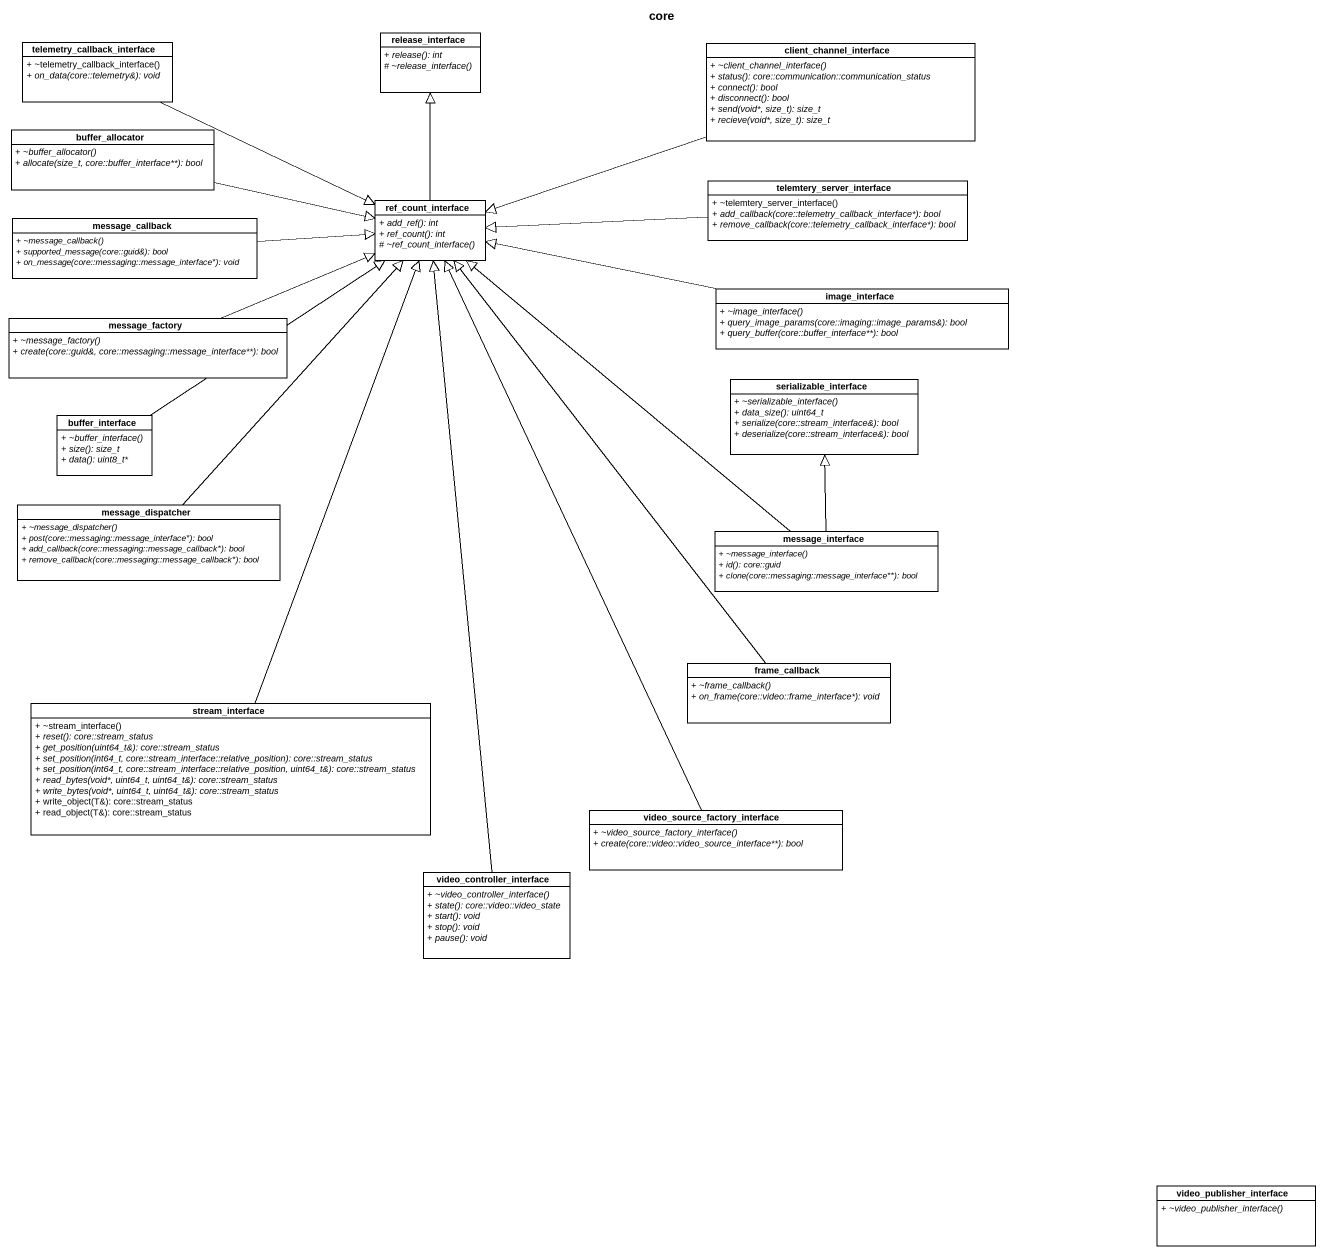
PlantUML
@startuml
title core
hide circle
hide empty members
skinparam classAttributeIconSize 0
class telemetry_callback_interface {
  + ~telemetry_callback_interface()
  {abstract} + on_data(core::telemetry&): void
}
class release_interface {
  {abstract} + release(): int
  {abstract} # ~release_interface()
}
class client_channel_interface {
  {abstract} + ~client_channel_interface()
  {abstract} + status(): core::communication::communication_status
  {abstract} + connect(): bool
  {abstract} + disconnect(): bool
  {abstract} + send(void*, size_t): size_t
  {abstract} + recieve(void*, size_t): size_t
}
class buffer_allocator {
  {abstract} + ~buffer_allocator()
  {abstract} + allocate(size_t, core::buffer_interface**): bool
}
class telemtery_server_interface {
  + ~telemtery_server_interface()
  {abstract} + add_callback(core::telemetry_callback_interface*): bool
  {abstract} + remove_callback(core::telemetry_callback_interface*): bool
}
class message_callback {
  {abstract} + ~message_callback()
  {abstract} + supported_message(core::guid&): bool
  {abstract} + on_message(core::messaging::message_interface*): void
}
class ref_count_interface {
  {abstract} + add_ref(): int
  {abstract} + ref_count(): int
  {abstract} # ~ref_count_interface()
}
class image_interface {
  {abstract} + ~image_interface()
  {abstract} + query_image_params(core::imaging::image_params&): bool
  {abstract} + query_buffer(core::buffer_interface**): bool
}
class message_factory {
  {abstract} + ~message_factory()
  {abstract} + create(core::guid&, core::messaging::message_interface**): bool
}
class serializable_interface {
  {abstract} + ~serializable_interface()
  {abstract} + data_size(): uint64_t
  {abstract} + serialize(core::stream_interface&): bool
  {abstract} + deserialize(core::stream_interface&): bool
}
class buffer_interface {
  {abstract} + ~buffer_interface()
  {abstract} + size(): size_t
  {abstract} + data(): uint8_t*
}
class message_dispatcher {
  {abstract} + ~message_dispatcher()
  {abstract} + post(core::messaging::message_interface*): bool
  {abstract} + add_callback(core::messaging::message_callback*): bool
  {abstract} + remove_callback(core::messaging::message_callback*): bool
}
class message_interface {
  {abstract} + ~message_interface()
  {abstract} + id(): core::guid
  {abstract} + clone(core::messaging::message_interface**): bool
}
class frame_callback {
  {abstract} + ~frame_callback()
  {abstract} + on_frame(core::video::frame_interface*): void
}
class stream_interface {
  + ~stream_interface()
  {abstract} + reset(): core::stream_status
  {abstract} + get_position(uint64_t&): core::stream_status
  {abstract} + set_position(int64_t, core::stream_interface::relative_position): core::stream_status
  {abstract} + set_position(int64_t, core::stream_interface::relative_position, uint64_t&): core::stream_status
  {abstract} + read_bytes(void*, uint64_t, uint64_t&): core::stream_status
  {abstract} + write_bytes(void*, uint64_t, uint64_t&): core::stream_status
  + write_object(T&): core::stream_status
  + read_object(T&): core::stream_status
}
class "video_source_factory_interface" as video_source_factory {
  {abstract} + ~video_source_factory_interface()
  {abstract} + create(core::video::video_source_interface**): bool
}
class video_controller_interface {
  {abstract} + ~video_controller_interface()
  {abstract} + state(): core::video::video_state
  {abstract} + start(): void
  {abstract} + stop(): void
  {abstract} + pause(): void
}
class video_publisher_interface {
  {abstract} + ~video_publisher_interface()
}
telemetry_callback_interface -right-|> ref_count_interface
client_channel_interface -left-|> ref_count_interface
buffer_allocator -right-|> ref_count_interface
telemtery_server_interface -left-|> ref_count_interface
message_callback -right-|> ref_count_interface
ref_count_interface -up-|> release_interface
image_interface -left-|> ref_count_interface
message_factory -right-|> ref_count_interface
buffer_interface -up-|> ref_count_interface
message_dispatcher -up-|> ref_count_interface
message_interface -up-|> ref_count_interface
message_interface -up-|> serializable_interface
frame_callback -up-|> ref_count_interface
stream_interface -up-|> ref_count_interface
video_source_factory -up-|> ref_count_interface
video_controller_interface -up-|> ref_count_interface
@enduml
